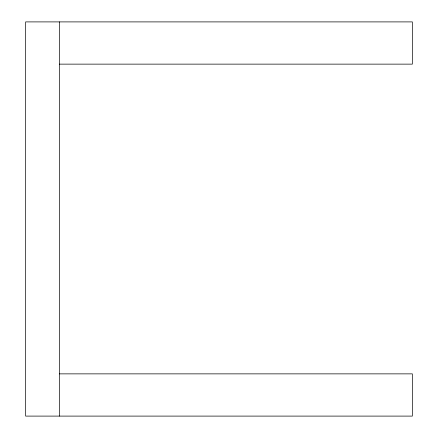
<?xml version="1.0" encoding="UTF-8"?>
<svg xmlns="http://www.w3.org/2000/svg" width="438" height="438" viewBox="0 0 438 438"><rect width="100%" height="100%" fill="white"/><g stroke="black" fill="none" stroke-linecap="round" stroke-linejoin="round"><path stroke-width="0.66" d="M59.442 64.134L412.344 64.134L412.344 21.9L25.656 21.9L25.656 416.1L412.344 416.1L412.344 373.866L59.442 373.866M59.442 21.9L59.442 416.1"/></g></svg>
